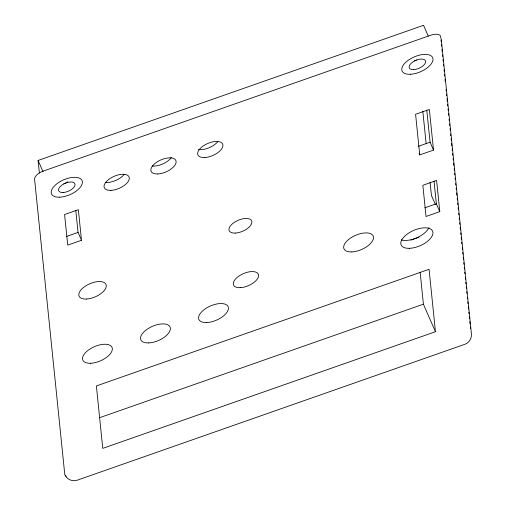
<?xml version="1.0" encoding="UTF-8"?>
<svg xmlns="http://www.w3.org/2000/svg" width="506" height="506" viewBox="0 0 506 506"><rect width="100%" height="100%" fill="white"/><g stroke="black" fill="none" stroke-linecap="round" stroke-linejoin="round"><path stroke-width="0.76" d="M39.373 173.008L38.089 160.44L423.535 25.3L428.228 36.034M66.457 236.485L78.05 232.418L75.805 210.452M81.491 240.293L67.722 245.119L64.591 214.519L78.36 209.693L81.491 240.293L78.05 232.418M418.475 146.278L430.068 142.218L426.792 110.175M419.74 154.918L433.509 150.092L429.354 109.454L415.584 114.28L419.74 154.918L419.113 153.482M424.768 207.846L436.362 203.785L434.047 181.154M439.803 211.653L426.033 216.479L422.845 185.272L436.608 180.446L439.803 211.653L436.362 203.785M410.866 240.103L419.057 237.232M99.676 417.678L423.408 304.176L420.132 272.184M435.445 331.727L102.762 448.367L96.38 385.945L429.063 269.306L435.445 331.727L423.408 304.176M65.185 475.33C67.298 479.618 72.643 481.788 77.152 480.226L464.894 344.276C469.1 342.828 471.839 338.35 471.421 333.941L441.257 38.962M430.068 142.218L433.509 150.092M435.495 204.772L431.428 195.468L430.062 182.109M38.089 160.44L43.092 171.895M440.84 38.38L440.675 36.812A9.816 4.744 -23.6 0 0 430.998 35.135L43.257 171.085A9.816 4.744 -23.6 0 0 34.579 179.194L64.743 474.173A9.816 4.744 -23.6 0 0 66.223 476.19M440.998 39.949L441.162 41.524M441.479 44.661L441.643 46.229M441.959 49.367L442.2 51.72M442.522 54.857L442.687 56.425M443.003 59.563L443.167 61.131M443.484 64.275L443.648 65.843M444.047 69.765L444.211 71.333M444.527 74.471L444.692 76.039M445.008 79.176L445.248 81.529M446.052 89.379L446.216 90.947M446.532 94.084L446.697 95.653M447.013 98.79L447.253 101.143M447.576 104.28L447.74 105.849M448.057 108.992L448.221 110.561M448.537 113.698L448.702 115.267M449.1 119.188L449.265 120.757M449.581 123.894L449.745 125.463M450.062 128.6L450.226 130.168M450.625 134.096L450.789 135.665M451.105 138.802L451.27 140.371M451.586 143.508L451.826 145.861M452.149 148.998L452.313 150.567M452.63 153.704L452.794 155.279M453.11 158.416L453.275 159.985M453.591 163.122L453.831 165.475M454.154 168.612L454.318 170.18M454.635 173.318L454.799 174.886M455.115 178.03L455.28 179.598M455.678 183.52L455.843 185.088M456.159 188.226L456.323 189.794M456.64 192.931L456.88 195.284M457.203 198.422L457.367 199.996M457.683 203.134L457.848 204.702M458.164 207.839L458.328 209.408M458.727 213.33L458.885 214.898M459.208 218.035L459.372 219.604M459.688 222.748L459.853 224.316M460.169 227.453L460.409 229.806M460.732 232.943L460.896 234.512M461.213 237.649L461.377 239.218M461.693 242.355L461.858 243.924M462.256 247.851L462.421 249.42M462.737 252.557L462.901 254.126M463.218 257.263L463.458 259.616M463.781 262.753L463.945 264.322M464.261 267.459L464.426 269.034M464.742 272.171L464.906 273.74M465.305 277.661L465.463 279.23M465.786 282.367L465.95 283.936M466.266 287.073L466.431 288.641M466.747 291.785L466.911 293.353M467.31 297.275L467.474 298.844M467.791 301.981L467.955 303.549M468.271 306.687L468.512 309.039M468.834 312.177L468.999 313.752M469.315 316.889L469.479 318.457M469.796 321.595L470.036 323.948M470.359 327.085L470.523 328.653M422.833 111.377L426.128 143.596M171.319 157.562A13.504 6.527 -23.6 0 1 152.23 166.012M217.732 141.68A13.504 6.527 -23.6 0 1 198.403 149.517M428.936 227.624A17.172 8.298 -23.6 0 1 416.925 237.738A17.172 8.298 -23.6 0 1 401.239 239.888M124.122 174.5A13.504 6.527 -23.6 0 1 105.425 182.426M416.501 59.967A8.83 4.269 -23.6 0 1 414.382 60.865M67.88 181.743A8.83 4.269 -23.6 0 1 63.807 183.786M351.828 251.918A15.945 7.704 -23.6 0 0 373.491 237.187A15.945 7.704 -23.6 0 0 350.418 238.143A15.945 7.704 -23.6 0 0 351.828 251.918M110.959 190.364A13.504 6.527 -23.6 0 0 129.302 177.884A13.504 6.527 -23.6 0 0 109.764 178.694A13.504 6.527 -23.6 0 0 110.959 190.364M235.233 233.083A12.264 5.927 -23.6 0 0 251.893 221.755A12.264 5.927 -23.6 0 0 234.145 222.488A12.264 5.927 -23.6 0 0 235.233 233.083M157.764 173.95A13.504 6.527 -23.6 0 0 176.107 161.477A13.504 6.527 -23.6 0 0 156.569 162.281A13.504 6.527 -23.6 0 0 157.764 173.95M240.211 287.68A13.504 6.527 -23.6 0 0 258.56 275.201A13.504 6.527 -23.6 0 0 239.022 276.01A13.504 6.527 -23.6 0 0 240.211 287.68M204.563 157.543A13.504 6.527 -23.6 0 0 222.912 145.064A13.504 6.527 -23.6 0 0 203.374 145.873A13.504 6.527 -23.6 0 0 204.563 157.543M409.613 248.313A17.172 8.298 -23.6 0 0 432.946 232.444A17.172 8.298 -23.6 0 0 408.095 233.468A17.172 8.298 -23.6 0 0 409.613 248.313M90.663 363.264A15.945 7.704 -23.6 0 0 112.332 348.533A15.945 7.704 -23.6 0 0 89.258 349.488A15.945 7.704 -23.6 0 0 90.663 363.264M206.758 322.562A15.945 7.704 -23.6 0 0 228.421 307.831A15.945 7.704 -23.6 0 0 205.347 308.78A15.945 7.704 -23.6 0 0 206.758 322.562M148.713 342.916A15.945 7.704 -23.6 0 0 170.377 328.179A15.945 7.704 -23.6 0 0 147.303 329.134A15.945 7.704 -23.6 0 0 148.713 342.916M86.33 299.052A14.68 7.097 -23.6 0 0 106.273 285.492A14.68 7.097 -23.6 0 0 85.033 286.364A14.68 7.097 -23.6 0 0 86.33 299.052M410.309 74.274A16.685 8.064 -23.6 0 0 432.972 58.867A16.685 8.064 -23.6 0 0 408.835 59.86A16.685 8.064 -23.6 0 0 410.309 74.274M59.733 197.195A16.685 8.064 -23.6 0 0 82.396 181.78A16.685 8.064 -23.6 0 0 58.26 182.78A16.685 8.064 -23.6 0 0 59.733 197.195M413.63 69.6A8.83 4.269 -23.6 0 0 425.628 61.441A8.83 4.269 -23.6 0 0 412.852 61.966A8.83 4.269 -23.6 0 0 413.63 69.6M63.054 192.514A8.83 4.269 -23.6 0 0 75.059 184.355A8.83 4.269 -23.6 0 0 62.276 184.88A8.83 4.269 -23.6 0 0 63.054 192.514"/></g></svg>
